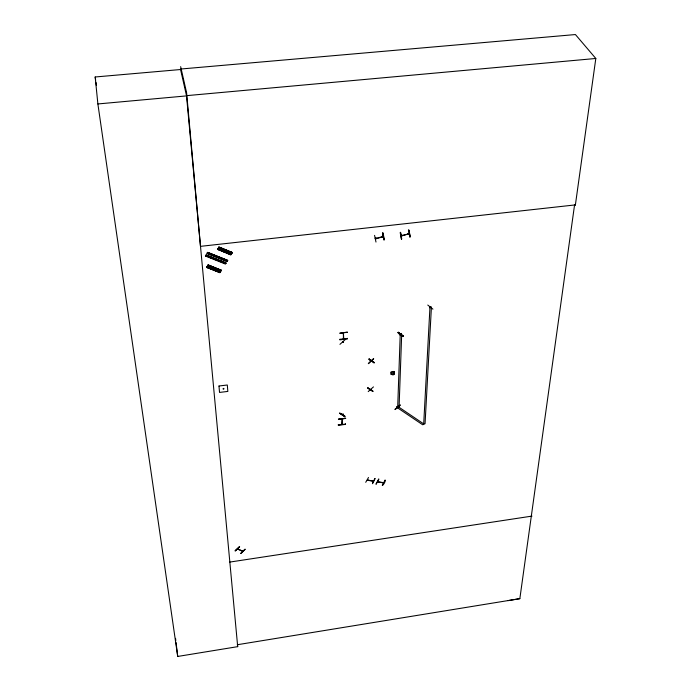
<?xml version="1.0" encoding="UTF-8"?>
<svg xmlns="http://www.w3.org/2000/svg" width="691" height="691" viewBox="0 0 691 691"><rect width="100%" height="100%" fill="white"/><g stroke="black" fill="none" stroke-linecap="round" stroke-linejoin="round"><path stroke-width="1.04" d="M345.448 423.816L345.517 424.386L338.34 425.241L338.27 424.68M338.469 419.411L345.673 418.245L338.391 419.135M341.795 424.455L342.27 419.074L341.855 419.506M342.097 424.421L342.192 419.022M341.829 423.972L342.062 424.499M394.388 371.568C395.442 379.307 385.483 370.955 394.267 371.49M397.714 406.826L400.201 335.221L401.661 335.04L399.096 406.636L397.575 406.438M397.904 406.489L423.704 423.903L429.966 307.124L431.426 306.942L425.06 423.721L422.702 424.784L396.902 407.388M403.199 336.232L398.336 332.336C396.997 332.967 403.561 337.925 403.371 335.921M403.406 336.146L398.068 332.544L403.181 336.396M369.132 358.905L368.925 359.432L374.306 362.697M369.098 358.957L374.064 363M345.025 416.215C342.701 414.375 333.874 409.953 344.835 416.682M339.955 413.201L344.826 416.733M343.375 342.252C342.399 340.948 343.349 343.375 343.272 341.933M371.067 361.16L370.316 361.013L370.877 361.324M371.559 389.75L371.136 389.465M507.971 600.643L519.848 598.656L574.558 204.985L575.396 204.89L200.494 246.35L186.596 92.724L180.653 66.656M180.576 69.523L95.185 76.986L97.88 103.952L186.553 95.894L180.463 69.048L575.422 34.55L595.815 58.476L575.378 204.985L574.541 205.08M347.392 332.285L339.747 333.226L347.323 332.112M396.919 406.628L397.575 407.319M343.392 338.53L343.28 338.072L343.479 339.074L343.306 332.492M341.751 424.041L341.734 423.583M338.452 419.316L345.664 418.444M343.418 333.01L343.738 338.979M237.488 549.077L242.645 551.332M376.094 484.218L378.798 479.226M401.462 239.276L400.184 232.582L400.625 232.487L401.488 239.25M368.493 477.49L365.729 482.309M401.747 238.956L400.469 232.28M220.36 271.969L206.98 266.709L220.351 271.995L219.98 272.479M206.989 266.761L220.187 272.237L206.644 267.408L219.911 272.686L206.73 267.123L208.181 264.955L221.431 270.267L221.06 270.76L207.792 265.413L220.973 270.993L207.922 265.37M225.724 263.591L205.59 255.67L225.724 263.591L225.421 264.066L205.452 256.024L205.572 255.584L225.922 263.133M207.378 252.915L207.067 253.424L227.054 261.492L227.348 261.025L207.378 252.915L227.348 261.025M227.434 260.878L227.745 260.377L207.576 252.353L207.455 252.794L227.443 260.87L207.507 252.725M217.613 249.209L218.978 246.998L232.288 252.465L230.725 254.936L217.501 249.209L230.906 254.659L231.2 254.176L217.89 248.743L217.492 249.296M218.788 247.318L232.116 252.742L218.589 247.473L231.822 253.2L232.288 252.465M205.84 255.394L206.151 254.884L226.112 262.969L206.108 254.979M207.335 253.001L207.101 253.39L227.097 261.431M221.25 270.561L208.172 264.973M375.982 242.057L374.582 235.372M239.561 546.762L235.32 550.908M342.581 342.054L343.133 342.39M375.394 238.853L376.224 238.378L375.17 238.196M376.258 238.654L376.094 238.075M383.28 236.693L382.477 236.935L382.244 236.365M371.309 389.655L371.49 389.491M401.246 235.717L402.119 235.476L401.341 235.985M408.243 233.765L409.115 233.523M408.346 234.033L409.158 233.757M343.125 414.064L342.814 414.842M371.706 360.892L372.492 360.503L372.19 360.028M370.151 389.974L369.478 390.268L369.927 389.828M400.668 334.634L400.167 335.049M401.497 333.52L401.013 334.384M205.875 255.368L225.836 263.418M217.7 249.062L231.019 254.469L217.501 249.209M218.589 247.551L218.848 247.05L232.167 252.552M218.529 247.741L231.839 253.191M221.431 270.267L208.051 264.999M227.555 260.567L207.594 252.44L227.702 260.464M429.733 307.547L430.32 307.158M430.51 307.331L429.966 307.806M367.949 480.081L367.845 479.753M372.795 481.1L373.399 480.936M367.88 480.072C369.193 480.297 380.542 482.456 367.258 480.219M372.44 483.657L374.868 478.552M375.127 478.613L372.44 483.648M383.237 482.603L383.678 482.646M385.025 480.046C386.381 482.361 378.176 490.86 385.146 480.28M343.453 332.881L343.617 333.217M383.229 236.737L375.507 238.853L375.317 238.084M376.172 238.663L375.869 237.929M218.866 249.771L220.204 247.603M208.086 267.667L209.408 265.534M219.773 250.142L221.111 247.974M208.993 268.03L210.306 265.897M221.12 250.695L222.467 248.527M210.34 268.566L211.653 266.432M222.329 251.187L223.668 249.019M211.541 269.041L212.854 266.916M223.677 251.74L225.024 249.572M212.88 269.576L214.201 267.452M229.455 254.098L230.803 251.939M218.641 271.874L219.963 269.749M219.98 272.401L221.301 270.285M401.402 235.64L409.003 233.834M372.026 360.927L372.423 360.547L371.888 361.013M429.785 307.599L430.407 307.417M239.622 546.823L235.07 550.865L239.535 546.555M240.684 553.353L244.977 549.172M240.969 553.448L245.227 549.319M339.937 344.351L345.388 339.428M398.068 332.742L398.275 332.216M373.71 358.828L368.303 363.673L373.555 358.551M401.566 333.883L401.186 334.323M432.929 309.145L427.764 305.051M372.941 391.218L367.906 387.841M373.46 386.9L368.217 391.607M397.04 407.776L398.051 406.878M395.122 409.538C399.476 406.17 404.658 401.212 394.976 409.271M377.571 481.687L378.063 481.644M383.686 482.897L377.58 481.938M400.331 334.487L399.769 334.66M369.72 390.38L369.365 389.94M398.301 332.345L403.475 336.171M402.007 235.786L401.981 235.173M367.871 387.824L372.959 391.236M372.699 391.417L367.612 388.1M218.615 247.508L231.995 252.932M231.2 254.176L217.76 248.795M383.03 233.057L382.486 232.936M375.429 238.602L383.168 236.443L382.892 235.968M408.407 230.051L408.951 230.163L410.195 236.858L409.651 236.737M383.851 239.63L384.395 239.751L383.03 233.048M409.081 233.783L401.402 235.951M370.791 361.298L370.195 360.607M237.859 644.643L519.848 598.656M97.88 103.952L177.717 656.45L237.695 646.655L186.501 95.66L595.815 58.476M229.818 562.077L531.992 516.099M390.968 374.539L394.198 374.211M218.961 386.001L227.304 384.999L227.84 391.417L219.531 392.428L218.978 386.07M339.799 339.868L347.409 338.927L347.323 338.331M338.34 424.948L345.509 424.093M383.073 235.994L382.589 236.883M408.614 230.224L409.763 236.978M410.143 236.832L408.951 230.155M377.666 481.687L383.781 482.724M237.695 548.87L242.878 551.202M397.446 407.275L397.083 406.99M207.231 253.044L227.313 261.086M383.989 239.803L382.641 233.117L383.954 239.872M397.705 407.129L397.1 406.472M371.369 389.94L370.937 389.698M369.158 359.13L374.272 362.473M408.105 233.463L408.286 233.999M382.348 236.123L382.503 236.875M401.324 333.39L400.84 334.254M342.477 414.79L342.943 413.952M339.722 339.281L347.383 338.564M378.772 479.018L376.042 484.02M237.341 644.556L237.695 646.655M95.185 76.986L95.643 80.191M95.954 82.324L96.412 85.529M175.557 638.363L175.816 640.488M176.067 642.621L177.717 656.45M391.46 372.838L392.194 374.064L393.481 373.719L393.956 372.682L392.479 372.043L391.46 372.838M223.478 388.402L222.977 388.886L223.547 389.232L224.039 388.748L223.478 388.402"/></g></svg>
